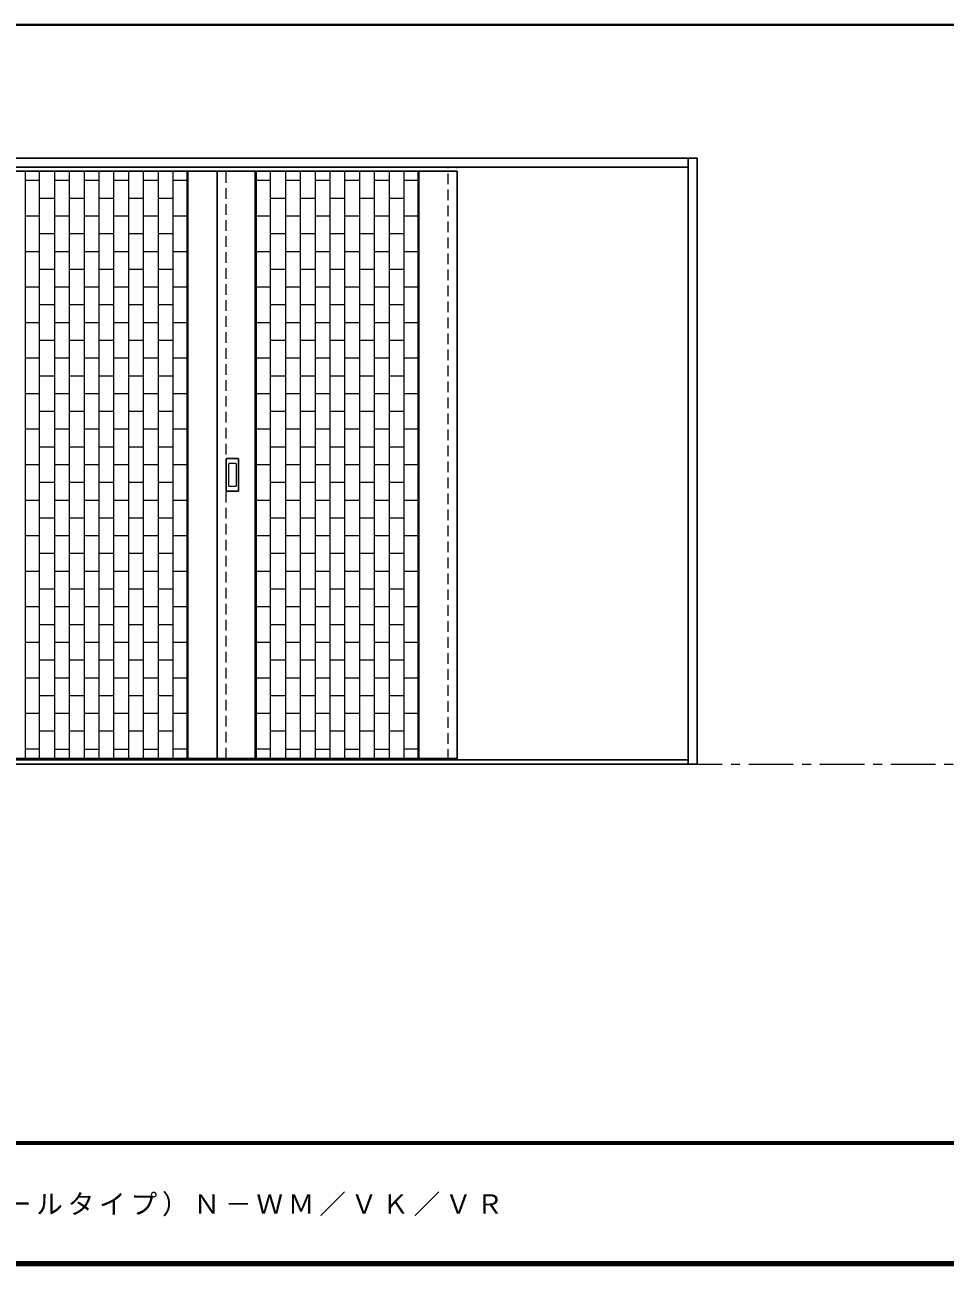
# Model space of a CAD drawing. Units: millimetres, scale not verified. Extents: x -6000 to 5700, y -4307 to 4260.
# Drawn here: x -3375 to -267, y -4205 to -16 of the extents above; entities that cross this region are included whole.
import ezdxf

# ---------------------------------------------------------------- set-up
doc = ezdxf.new("R2010")
doc.units = ezdxf.units.MM
doc.header["$LTSCALE"] = 30
doc.linetypes.add('CHAIN1', pattern=[8, 5, -1, 1, -1])
doc.linetypes.add('DASHED1', pattern=[1.8, 1.2, -0.6])
for name, color, linetype, lineweight in [('0-1_通り芯', 7, 'CHAIN1', 18), ('0-2_扉', 3, 'Continuous', 25), ('0-3_仕上げ', 4, 'Continuous', 9), ('0-4_枠', 3, 'Continuous', 25), ('0-6_引手', 3, 'Continuous', 25), ('F-1_枠', 6, 'Continuous', 40)]:
    doc.layers.add(name, color=color, linetype=linetype, lineweight=lineweight)
doc.layers.add('F-A_文字', color=7, linetype='Continuous')
doc.styles.add('ＭＳ ゴシック', font='')
doc.styles.get('ＭＳ ゴシック').set_extended_font_data('MS Gothic')

msp = doc.modelspace()

# ---------------------------------------------------------------- linework, layer by layer
at = {"layer": '0-1_通り芯'}
msp.add_line((-5490, -2513.25), (100, -2513.25), dxfattribs=at)
at = {"layer": '0-2_扉'}
for p, q in [((-4282, -510.25), (-1915, -510.25)), ((-2725, -510.25), (-2725, -2493.25)), ((-1915, -510.25), (-1915, -2493.25)), ((-4282, -2493.25), (-1915, -2493.25))]:
    msp.add_line(p, q, dxfattribs=at)
at = {"layer": '0-2_扉', "color": 4, "linetype": 'DASHED1', "lineweight": 9}
msp.add_line((-2695, -2493.25), (-2695, -510.25), dxfattribs=at)
at = {"layer": '0-3_仕上げ', "color": 7, "lineweight": 18}
for p, q in [((-3373, -2493.25), (-3373, -510.25)), ((-2827, -2493.25), (-2827, -510.25)), ((-2823, -2493.25), (-2823, -510.25)), ((-2597, -2493.25), (-2597, -510.25)), ((-2593, -2493.25), (-2593, -510.25)), ((-2047, -2493.25), (-2047, -510.25)), ((-2043, -2493.25), (-2043, -510.25))]:
    msp.add_line(p, q, dxfattribs=at)
at = {"layer": '0-3_仕上げ'}
for p, q in [((-3325, -541.75), (-3373, -541.75)), ((-3325, -2493.25), (-3325, -510.25)), ((-3275, -510.25), (-3275, -2493.25)), ((-3225, -541.75), (-3275, -541.75)), ((-3225, -510.25), (-3225, -2493.25)), ((-3175, -510.25), (-3175, -2493.25)), ((-3125, -541.75), (-3175, -541.75)), ((-3125, -510.25), (-3125, -2493.25)), ((-3075, -510.25), (-3075, -2493.25)), ((-3025, -541.75), (-3075, -541.75)), ((-3025, -510.25), (-3025, -2493.25)), ((-2975, -510.25), (-2975, -2493.25)), ((-2925, -541.75), (-2975, -541.75)), ((-2925, -510.25), (-2925, -2493.25)), ((-2875, -510.25), (-2875, -2493.25)), ((-2827, -541.75), (-2875, -541.75)), ((-2545, -541.75), (-2593, -541.75)), ((-2545, -2493.25), (-2545, -510.25)), ((-2495, -510.25), (-2495, -2493.25)), ((-2445, -541.75), (-2495, -541.75)), ((-2445, -510.25), (-2445, -2493.25)), ((-2395, -510.25), (-2395, -2493.25)), ((-2345, -541.75), (-2395, -541.75)), ((-2345, -510.25), (-2345, -2493.25)), ((-2295, -510.25), (-2295, -2493.25)), ((-2245, -541.75), (-2295, -541.75)), ((-2245, -510.25), (-2245, -2493.25)), ((-2195, -510.25), (-2195, -2493.25)), ((-2145, -541.75), (-2195, -541.75)), ((-2145, -510.25), (-2145, -2493.25)), ((-2095, -510.25), (-2095, -2493.25)), ((-2047, -541.75), (-2095, -541.75)), ((-3275, -601.75), (-3325, -601.75)), ((-3175, -601.75), (-3225, -601.75)), ((-3075, -601.75), (-3125, -601.75)), ((-2975, -601.75), (-3025, -601.75)), ((-2875, -601.75), (-2925, -601.75)), ((-2495, -601.75), (-2545, -601.75)), ((-2395, -601.75), (-2445, -601.75)), ((-2295, -601.75), (-2345, -601.75)), ((-2195, -601.75), (-2245, -601.75)), ((-2095, -601.75), (-2145, -601.75)), ((-3325, -661.75), (-3373, -661.75)), ((-3225, -661.75), (-3275, -661.75)), ((-3125, -661.75), (-3175, -661.75)), ((-3025, -661.75), (-3075, -661.75)), ((-2925, -661.75), (-2975, -661.75)), ((-2827, -661.75), (-2875, -661.75)), ((-2545, -661.75), (-2593, -661.75)), ((-2445, -661.75), (-2495, -661.75)), ((-2345, -661.75), (-2395, -661.75)), ((-2245, -661.75), (-2295, -661.75)), ((-2145, -661.75), (-2195, -661.75)), ((-2047, -661.75), (-2095, -661.75)), ((-3275, -721.75), (-3325, -721.75)), ((-3175, -721.75), (-3225, -721.75)), ((-3075, -721.75), (-3125, -721.75)), ((-2975, -721.75), (-3025, -721.75)), ((-2875, -721.75), (-2925, -721.75)), ((-2495, -721.75), (-2545, -721.75)), ((-2395, -721.75), (-2445, -721.75)), ((-2295, -721.75), (-2345, -721.75)), ((-2195, -721.75), (-2245, -721.75)), ((-2095, -721.75), (-2145, -721.75)), ((-3325, -781.75), (-3373, -781.75)), ((-3225, -781.75), (-3275, -781.75)), ((-3125, -781.75), (-3175, -781.75)), ((-3025, -781.75), (-3075, -781.75)), ((-2925, -781.75), (-2975, -781.75)), ((-2827, -781.75), (-2875, -781.75)), ((-2545, -781.75), (-2593, -781.75)), ((-2445, -781.75), (-2495, -781.75)), ((-2345, -781.75), (-2395, -781.75)), ((-2245, -781.75), (-2295, -781.75)), ((-2145, -781.75), (-2195, -781.75)), ((-2047, -781.75), (-2095, -781.75)), ((-3275, -841.75), (-3325, -841.75)), ((-3175, -841.75), (-3225, -841.75)), ((-3075, -841.75), (-3125, -841.75)), ((-2975, -841.75), (-3025, -841.75)), ((-2875, -841.75), (-2925, -841.75)), ((-2495, -841.75), (-2545, -841.75)), ((-2395, -841.75), (-2445, -841.75)), ((-2295, -841.75), (-2345, -841.75)), ((-2195, -841.75), (-2245, -841.75)), ((-2095, -841.75), (-2145, -841.75)), ((-3325, -901.75), (-3373, -901.75)), ((-3225, -901.75), (-3275, -901.75)), ((-3125, -901.75), (-3175, -901.75)), ((-3025, -901.75), (-3075, -901.75)), ((-2925, -901.75), (-2975, -901.75)), ((-2827, -901.75), (-2875, -901.75)), ((-2545, -901.75), (-2593, -901.75)), ((-2445, -901.75), (-2495, -901.75)), ((-2345, -901.75), (-2395, -901.75)), ((-2245, -901.75), (-2295, -901.75)), ((-2145, -901.75), (-2195, -901.75)), ((-2047, -901.75), (-2095, -901.75)), ((-3275, -961.75), (-3325, -961.75)), ((-3175, -961.75), (-3225, -961.75)), ((-3075, -961.75), (-3125, -961.75)), ((-2975, -961.75), (-3025, -961.75)), ((-2875, -961.75), (-2925, -961.75)), ((-2495, -961.75), (-2545, -961.75)), ((-2395, -961.75), (-2445, -961.75)), ((-2295, -961.75), (-2345, -961.75)), ((-2195, -961.75), (-2245, -961.75)), ((-2095, -961.75), (-2145, -961.75)), ((-3325, -1021.75), (-3373, -1021.75)), ((-3225, -1021.75), (-3275, -1021.75)), ((-3125, -1021.75), (-3175, -1021.75)), ((-3025, -1021.75), (-3075, -1021.75)), ((-2925, -1021.75), (-2975, -1021.75)), ((-2827, -1021.75), (-2875, -1021.75)), ((-2545, -1021.75), (-2593, -1021.75)), ((-2445, -1021.75), (-2495, -1021.75)), ((-2345, -1021.75), (-2395, -1021.75)), ((-2245, -1021.75), (-2295, -1021.75)), ((-2145, -1021.75), (-2195, -1021.75)), ((-2047, -1021.75), (-2095, -1021.75)), ((-3275, -1081.75), (-3325, -1081.75)), ((-3175, -1081.75), (-3225, -1081.75)), ((-3075, -1081.75), (-3125, -1081.75)), ((-2975, -1081.75), (-3025, -1081.75)), ((-2875, -1081.75), (-2925, -1081.75)), ((-2495, -1081.75), (-2545, -1081.75)), ((-2395, -1081.75), (-2445, -1081.75)), ((-2295, -1081.75), (-2345, -1081.75)), ((-2195, -1081.75), (-2245, -1081.75)), ((-2095, -1081.75), (-2145, -1081.75)), ((-3325, -1141.75), (-3373, -1141.75)), ((-3225, -1141.75), (-3275, -1141.75)), ((-3125, -1141.75), (-3175, -1141.75)), ((-3025, -1141.75), (-3075, -1141.75)), ((-2925, -1141.75), (-2975, -1141.75)), ((-2827, -1141.75), (-2875, -1141.75)), ((-2545, -1141.75), (-2593, -1141.75)), ((-2445, -1141.75), (-2495, -1141.75)), ((-2345, -1141.75), (-2395, -1141.75)), ((-2245, -1141.75), (-2295, -1141.75)), ((-2145, -1141.75), (-2195, -1141.75)), ((-2047, -1141.75), (-2095, -1141.75)), ((-3275, -1201.75), (-3325, -1201.75)), ((-3175, -1201.75), (-3225, -1201.75)), ((-3075, -1201.75), (-3125, -1201.75)), ((-2975, -1201.75), (-3025, -1201.75)), ((-2875, -1201.75), (-2925, -1201.75)), ((-2495, -1201.75), (-2545, -1201.75)), ((-2395, -1201.75), (-2445, -1201.75)), ((-2295, -1201.75), (-2345, -1201.75)), ((-2195, -1201.75), (-2245, -1201.75)), ((-2095, -1201.75), (-2145, -1201.75)), ((-3325, -1261.75), (-3373, -1261.75)), ((-3225, -1261.75), (-3275, -1261.75)), ((-3125, -1261.75), (-3175, -1261.75)), ((-3025, -1261.75), (-3075, -1261.75)), ((-2925, -1261.75), (-2975, -1261.75)), ((-2827, -1261.75), (-2875, -1261.75)), ((-2545, -1261.75), (-2593, -1261.75)), ((-2445, -1261.75), (-2495, -1261.75)), ((-2345, -1261.75), (-2395, -1261.75)), ((-2245, -1261.75), (-2295, -1261.75)), ((-2145, -1261.75), (-2195, -1261.75)), ((-2047, -1261.75), (-2095, -1261.75)), ((-3275, -1321.75), (-3325, -1321.75)), ((-3175, -1321.75), (-3225, -1321.75)), ((-3075, -1321.75), (-3125, -1321.75)), ((-2975, -1321.75), (-3025, -1321.75)), ((-2875, -1321.75), (-2925, -1321.75)), ((-2495, -1321.75), (-2545, -1321.75)), ((-2395, -1321.75), (-2445, -1321.75)), ((-2295, -1321.75), (-2345, -1321.75)), ((-2195, -1321.75), (-2245, -1321.75)), ((-2095, -1321.75), (-2145, -1321.75)), ((-3325, -1381.75), (-3373, -1381.75)), ((-3225, -1381.75), (-3275, -1381.75)), ((-3125, -1381.75), (-3175, -1381.75)), ((-3025, -1381.75), (-3075, -1381.75)), ((-2925, -1381.75), (-2975, -1381.75)), ((-2827, -1381.75), (-2875, -1381.75)), ((-2545, -1381.75), (-2593, -1381.75)), ((-2445, -1381.75), (-2495, -1381.75)), ((-2345, -1381.75), (-2395, -1381.75)), ((-2245, -1381.75), (-2295, -1381.75)), ((-2145, -1381.75), (-2195, -1381.75)), ((-2047, -1381.75), (-2095, -1381.75)), ((-3275, -1441.75), (-3325, -1441.75)), ((-3175, -1441.75), (-3225, -1441.75)), ((-3075, -1441.75), (-3125, -1441.75)), ((-2975, -1441.75), (-3025, -1441.75)), ((-2875, -1441.75), (-2925, -1441.75)), ((-2495, -1441.75), (-2545, -1441.75)), ((-2395, -1441.75), (-2445, -1441.75)), ((-2295, -1441.75), (-2345, -1441.75)), ((-2195, -1441.75), (-2245, -1441.75)), ((-2095, -1441.75), (-2145, -1441.75)), ((-3325, -1501.75), (-3373, -1501.75)), ((-3225, -1501.75), (-3275, -1501.75)), ((-3125, -1501.75), (-3175, -1501.75)), ((-3025, -1501.75), (-3075, -1501.75)), ((-2925, -1501.75), (-2975, -1501.75)), ((-2827, -1501.75), (-2875, -1501.75)), ((-2545, -1501.75), (-2593, -1501.75)), ((-2445, -1501.75), (-2495, -1501.75)), ((-2345, -1501.75), (-2395, -1501.75)), ((-2245, -1501.75), (-2295, -1501.75)), ((-2145, -1501.75), (-2195, -1501.75)), ((-2047, -1501.75), (-2095, -1501.75)), ((-3275, -1561.75), (-3325, -1561.75)), ((-3175, -1561.75), (-3225, -1561.75)), ((-3075, -1561.75), (-3125, -1561.75)), ((-2975, -1561.75), (-3025, -1561.75)), ((-2875, -1561.75), (-2925, -1561.75)), ((-2495, -1561.75), (-2545, -1561.75)), ((-2395, -1561.75), (-2445, -1561.75)), ((-2295, -1561.75), (-2345, -1561.75)), ((-2195, -1561.75), (-2245, -1561.75)), ((-2095, -1561.75), (-2145, -1561.75)), ((-3325, -1621.75), (-3373, -1621.75)), ((-3225, -1621.75), (-3275, -1621.75)), ((-3125, -1621.75), (-3175, -1621.75)), ((-3025, -1621.75), (-3075, -1621.75)), ((-2925, -1621.75), (-2975, -1621.75)), ((-2827, -1621.75), (-2875, -1621.75)), ((-2545, -1621.75), (-2593, -1621.75)), ((-2445, -1621.75), (-2495, -1621.75)), ((-2345, -1621.75), (-2395, -1621.75)), ((-2245, -1621.75), (-2295, -1621.75)), ((-2145, -1621.75), (-2195, -1621.75)), ((-2047, -1621.75), (-2095, -1621.75)), ((-3275, -1681.75), (-3325, -1681.75)), ((-3175, -1681.75), (-3225, -1681.75)), ((-3075, -1681.75), (-3125, -1681.75)), ((-2975, -1681.75), (-3025, -1681.75)), ((-2875, -1681.75), (-2925, -1681.75)), ((-2495, -1681.75), (-2545, -1681.75)), ((-2395, -1681.75), (-2445, -1681.75)), ((-2295, -1681.75), (-2345, -1681.75)), ((-2195, -1681.75), (-2245, -1681.75)), ((-2095, -1681.75), (-2145, -1681.75)), ((-3325, -1741.75), (-3373, -1741.75)), ((-3225, -1741.75), (-3275, -1741.75)), ((-3125, -1741.75), (-3175, -1741.75)), ((-3025, -1741.75), (-3075, -1741.75)), ((-2925, -1741.75), (-2975, -1741.75)), ((-2827, -1741.75), (-2875, -1741.75)), ((-2545, -1741.75), (-2593, -1741.75)), ((-2445, -1741.75), (-2495, -1741.75)), ((-2345, -1741.75), (-2395, -1741.75)), ((-2245, -1741.75), (-2295, -1741.75)), ((-2145, -1741.75), (-2195, -1741.75)), ((-2047, -1741.75), (-2095, -1741.75)), ((-3275, -1801.75), (-3325, -1801.75)), ((-3175, -1801.75), (-3225, -1801.75)), ((-3075, -1801.75), (-3125, -1801.75)), ((-2975, -1801.75), (-3025, -1801.75)), ((-2875, -1801.75), (-2925, -1801.75)), ((-2495, -1801.75), (-2545, -1801.75)), ((-2395, -1801.75), (-2445, -1801.75)), ((-2295, -1801.75), (-2345, -1801.75)), ((-2195, -1801.75), (-2245, -1801.75)), ((-2095, -1801.75), (-2145, -1801.75)), ((-3325, -1861.75), (-3373, -1861.75)), ((-3225, -1861.75), (-3275, -1861.75)), ((-3125, -1861.75), (-3175, -1861.75)), ((-3025, -1861.75), (-3075, -1861.75)), ((-2925, -1861.75), (-2975, -1861.75)), ((-2827, -1861.75), (-2875, -1861.75)), ((-2545, -1861.75), (-2593, -1861.75)), ((-2445, -1861.75), (-2495, -1861.75)), ((-2345, -1861.75), (-2395, -1861.75)), ((-2245, -1861.75), (-2295, -1861.75)), ((-2145, -1861.75), (-2195, -1861.75)), ((-2047, -1861.75), (-2095, -1861.75)), ((-3275, -1921.75), (-3325, -1921.75)), ((-3175, -1921.75), (-3225, -1921.75)), ((-3075, -1921.75), (-3125, -1921.75)), ((-2975, -1921.75), (-3025, -1921.75)), ((-2875, -1921.75), (-2925, -1921.75)), ((-2495, -1921.75), (-2545, -1921.75)), ((-2395, -1921.75), (-2445, -1921.75)), ((-2295, -1921.75), (-2345, -1921.75)), ((-2195, -1921.75), (-2245, -1921.75)), ((-2095, -1921.75), (-2145, -1921.75)), ((-3325, -1981.75), (-3373, -1981.75)), ((-3225, -1981.75), (-3275, -1981.75)), ((-3125, -1981.75), (-3175, -1981.75)), ((-3025, -1981.75), (-3075, -1981.75)), ((-2925, -1981.75), (-2975, -1981.75)), ((-2827, -1981.75), (-2875, -1981.75)), ((-2545, -1981.75), (-2593, -1981.75)), ((-2445, -1981.75), (-2495, -1981.75)), ((-2345, -1981.75), (-2395, -1981.75)), ((-2245, -1981.75), (-2295, -1981.75)), ((-2145, -1981.75), (-2195, -1981.75)), ((-2047, -1981.75), (-2095, -1981.75)), ((-3275, -2041.75), (-3325, -2041.75)), ((-3175, -2041.75), (-3225, -2041.75)), ((-3075, -2041.75), (-3125, -2041.75)), ((-2975, -2041.75), (-3025, -2041.75)), ((-2875, -2041.75), (-2925, -2041.75)), ((-2495, -2041.75), (-2545, -2041.75)), ((-2395, -2041.75), (-2445, -2041.75)), ((-2295, -2041.75), (-2345, -2041.75)), ((-2195, -2041.75), (-2245, -2041.75)), ((-2095, -2041.75), (-2145, -2041.75)), ((-3325, -2101.75), (-3373, -2101.75)), ((-3225, -2101.75), (-3275, -2101.75)), ((-3125, -2101.75), (-3175, -2101.75)), ((-3025, -2101.75), (-3075, -2101.75)), ((-2925, -2101.75), (-2975, -2101.75)), ((-2827, -2101.75), (-2875, -2101.75)), ((-2545, -2101.75), (-2593, -2101.75)), ((-2445, -2101.75), (-2495, -2101.75)), ((-2345, -2101.75), (-2395, -2101.75)), ((-2245, -2101.75), (-2295, -2101.75)), ((-2145, -2101.75), (-2195, -2101.75)), ((-2047, -2101.75), (-2095, -2101.75)), ((-3275, -2161.75), (-3325, -2161.75)), ((-3175, -2161.75), (-3225, -2161.75)), ((-3075, -2161.75), (-3125, -2161.75)), ((-2975, -2161.75), (-3025, -2161.75)), ((-2875, -2161.75), (-2925, -2161.75)), ((-2495, -2161.75), (-2545, -2161.75)), ((-2395, -2161.75), (-2445, -2161.75)), ((-2295, -2161.75), (-2345, -2161.75)), ((-2195, -2161.75), (-2245, -2161.75)), ((-2095, -2161.75), (-2145, -2161.75)), ((-3325, -2221.75), (-3373, -2221.75)), ((-3225, -2221.75), (-3275, -2221.75)), ((-3125, -2221.75), (-3175, -2221.75)), ((-3025, -2221.75), (-3075, -2221.75)), ((-2925, -2221.75), (-2975, -2221.75)), ((-2827, -2221.75), (-2875, -2221.75)), ((-2545, -2221.75), (-2593, -2221.75)), ((-2445, -2221.75), (-2495, -2221.75)), ((-2345, -2221.75), (-2395, -2221.75)), ((-2245, -2221.75), (-2295, -2221.75)), ((-2145, -2221.75), (-2195, -2221.75)), ((-2047, -2221.75), (-2095, -2221.75)), ((-3275, -2281.75), (-3325, -2281.75)), ((-3175, -2281.75), (-3225, -2281.75)), ((-3075, -2281.75), (-3125, -2281.75)), ((-2975, -2281.75), (-3025, -2281.75)), ((-2875, -2281.75), (-2925, -2281.75)), ((-2495, -2281.75), (-2545, -2281.75)), ((-2395, -2281.75), (-2445, -2281.75)), ((-2295, -2281.75), (-2345, -2281.75)), ((-2195, -2281.75), (-2245, -2281.75)), ((-2095, -2281.75), (-2145, -2281.75)), ((-3325, -2341.75), (-3373, -2341.75)), ((-3225, -2341.75), (-3275, -2341.75)), ((-3125, -2341.75), (-3175, -2341.75)), ((-3025, -2341.75), (-3075, -2341.75)), ((-2925, -2341.75), (-2975, -2341.75)), ((-2827, -2341.75), (-2875, -2341.75)), ((-2545, -2341.75), (-2593, -2341.75)), ((-2445, -2341.75), (-2495, -2341.75)), ((-2345, -2341.75), (-2395, -2341.75)), ((-2245, -2341.75), (-2295, -2341.75)), ((-2145, -2341.75), (-2195, -2341.75)), ((-2047, -2341.75), (-2095, -2341.75)), ((-3275, -2401.75), (-3325, -2401.75)), ((-3175, -2401.75), (-3225, -2401.75)), ((-3075, -2401.75), (-3125, -2401.75)), ((-2975, -2401.75), (-3025, -2401.75)), ((-2875, -2401.75), (-2925, -2401.75)), ((-2495, -2401.75), (-2545, -2401.75)), ((-2395, -2401.75), (-2445, -2401.75)), ((-2295, -2401.75), (-2345, -2401.75)), ((-2195, -2401.75), (-2245, -2401.75)), ((-2095, -2401.75), (-2145, -2401.75)), ((-3325, -2461.75), (-3373, -2461.75)), ((-3275, -2461.75), (-3225, -2461.75)), ((-3175, -2461.75), (-3125, -2461.75)), ((-3075, -2461.75), (-3025, -2461.75)), ((-2975, -2461.75), (-2925, -2461.75)), ((-2827, -2461.75), (-2875, -2461.75)), ((-2545, -2461.75), (-2593, -2461.75)), ((-2495, -2461.75), (-2445, -2461.75)), ((-2395, -2461.75), (-2345, -2461.75)), ((-2295, -2461.75), (-2245, -2461.75)), ((-2195, -2461.75), (-2145, -2461.75)), ((-2047, -2461.75), (-2095, -2461.75))]:
    msp.add_line(p, q, dxfattribs=at)
at = {"layer": '0-4_枠'}
for p, q in [((-4312, -466.25), (-1105, -466.25)), ((-4282, -496.25), (-1135, -496.25)), ((-1135, -2513.25), (-1135, -466.25)), ((-1105, -466.25), (-1105, -2513.25)), ((-1105, -2513.25), (-4312, -2513.25)), ((-1135, -2498.25), (-4282, -2498.25))]:
    msp.add_line(p, q, dxfattribs=at)
at = {"layer": '0-4_枠', "color": 4, "linetype": 'DASHED1', "lineweight": 9}
for p, q in [((-1945, -2498.25), (-1945, -496.25)), ((-1915, -2498.25), (-1915, -496.25))]:
    msp.add_line(p, q, dxfattribs=at)
at = {"layer": '0-6_引手'}
for p, q in [((-2695, -1589.25), (-2695, -1482.25)), ((-2654.5, -1480.75), (-2693.5, -1480.75)), ((-2653, -1482.25), (-2653, -1589.25)), ((-2654.5, -1590.75), (-2693.5, -1590.75))]:
    msp.add_line(p, q, dxfattribs=at)
at = {"layer": '0-6_引手', "color": 7, "lineweight": 18}
for p, q in [((-2686.5, -1573.25), (-2686.5, -1498.25)), ((-2663, -1496.75), (-2685, -1496.75)), ((-2661.5, -1498.25), (-2661.5, -1573.25)), ((-2663, -1574.75), (-2685, -1574.75))]:
    msp.add_line(p, q, dxfattribs=at)
at = {"layer": '0-6_引手'}
for centre, start, end in [((-2693.5, -1482.25), 90, 180), ((-2654.5, -1482.25), 0, 90), ((-2693.5, -1589.25), 180, 270), ((-2654.5, -1589.25), 270, 0)]:
    msp.add_arc(centre, 1.5, start, end, dxfattribs=at)
at = {"layer": '0-6_引手', "color": 7, "lineweight": 18}
for centre, start, end in [((-2685, -1498.25), 90, 180), ((-2663, -1498.25), 0, 90), ((-2685, -1573.25), 180, 270), ((-2663, -1573.25), 270, 0)]:
    msp.add_arc(centre, 1.5, start, end, dxfattribs=at)
at = {"layer": 'F-1_枠'}
for p, q in [((-6000, -15.5), (5700, -15.5)), ((5700, -3790), (-6000, -3790)), ((5700, -3795), (-6000, -3795)), ((5700, -4195), (-6000, -4195)), ((5700, -4200), (-6000, -4200)), ((5700, -4205), (-6000, -4205))]:
    msp.add_line(p, q, dxfattribs=at)

# ---------------------------------------------------------------- texts
at = {"layer": 'F-A_文字', "insert": (-5247.55, -4040), "char_height": 65.98, "attachment_point": 7, "style": 'ＭＳ ゴシック'}
msp.add_mtext('\\T1.18;ピノアース\u3000H20\\~３枚引き込み戸（レールタイプ）Ｎ－ＷＭ／ＶＫ／ＶＲ', dxfattribs=at)

doc.saveas('drawing.dxf')
